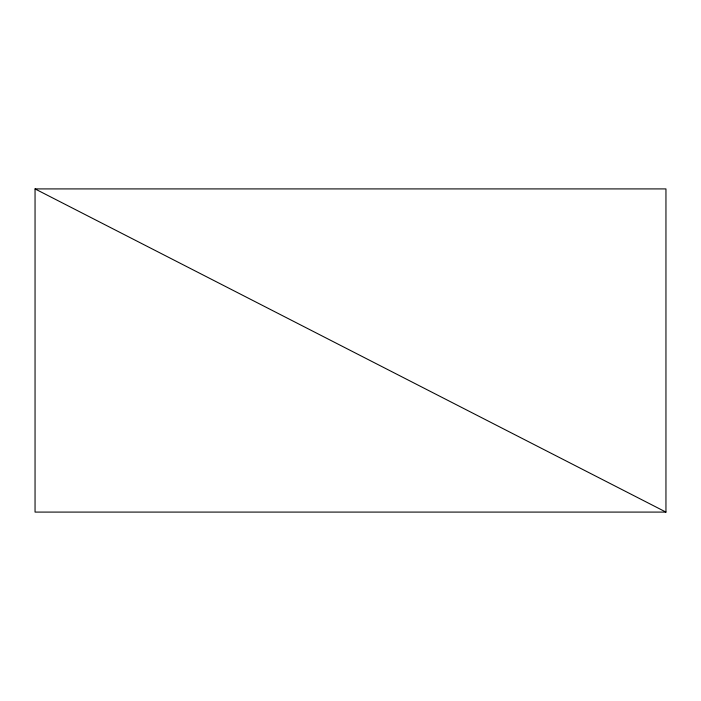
<?xml version="1.0" encoding="UTF-8"?>
<svg xmlns="http://www.w3.org/2000/svg" width="701" height="701" viewBox="0 0 701 701"><rect width="100%" height="100%" fill="white"/><g stroke="black" fill="none" stroke-linecap="round" stroke-linejoin="round"><path stroke-width="1.05" d="M35.05 188.911L665.95 188.911L665.95 512.089L35.05 512.089L35.05 188.911L665.95 512.089"/></g></svg>
